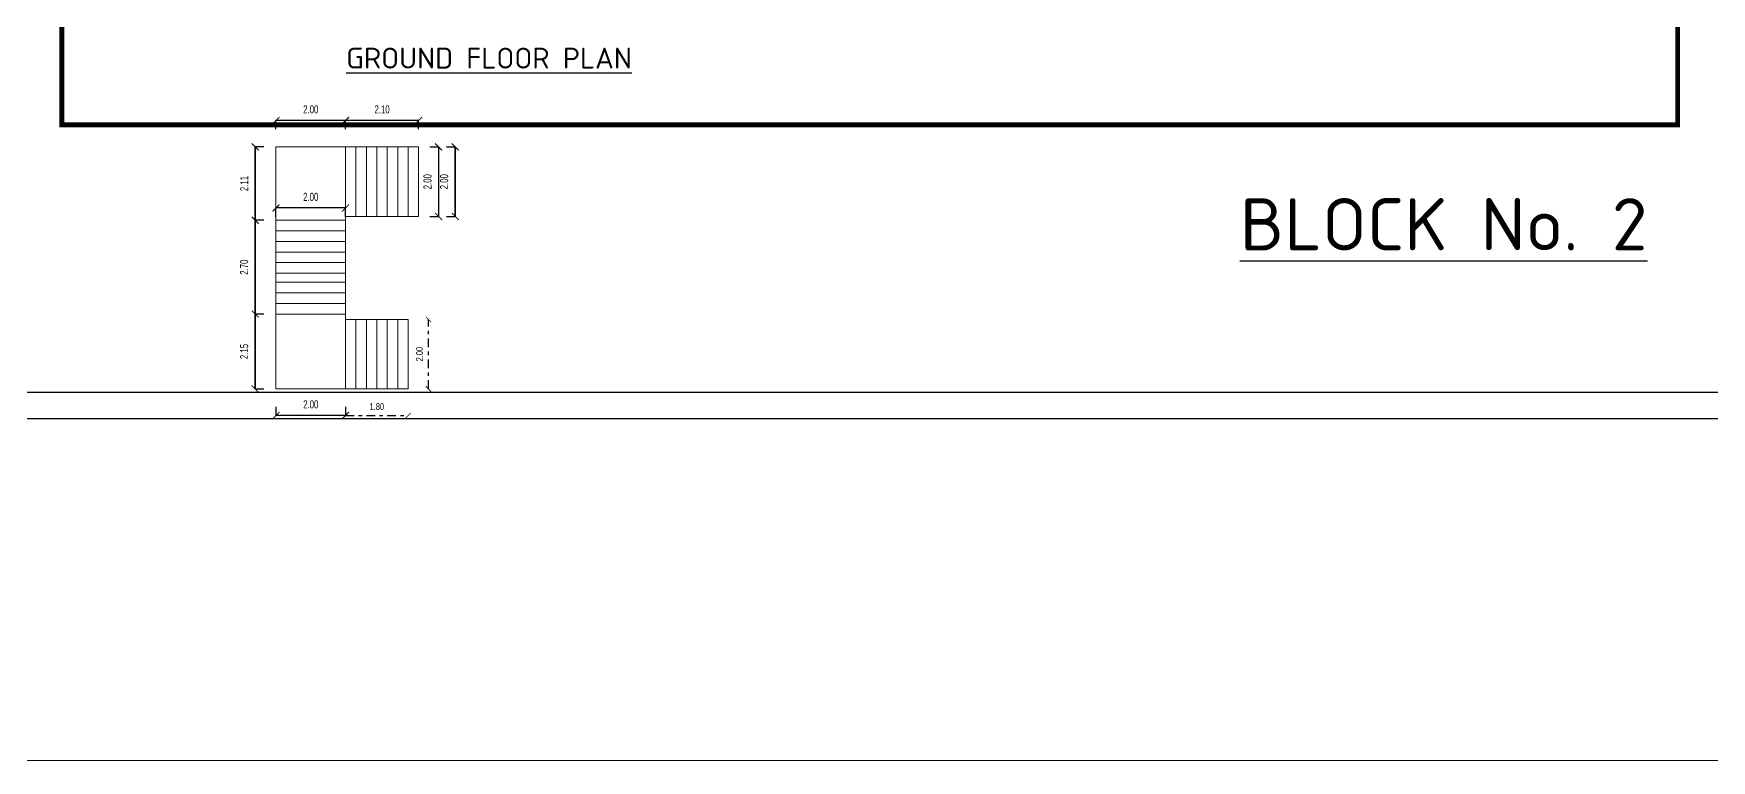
# Model space of a CAD drawing. Header units: metres. Extents: x 33037 to 86814, y -4407 to 25.
# Drawn here: x 86539.6 to 86587.83, y -4230.78 to -4209.88 of the extents above; entities that cross this region are included whole.
import ezdxf

# ---------------------------------------------------------------- set-up
doc = ezdxf.new("R2010")
doc.units = ezdxf.units.M
doc.header["$MEASUREMENT"] = 0
doc.linetypes.add('DASHDOT2', pattern=[0.5, 0.25, -0.125, 0, -0.125])
doc.layers.add('BLK_2_FLR_0_EXIT_WIDTH_STAIR', color=1, linetype='Continuous')
for name, color, linetype, lineweight in [('BLK_2_FLR_0_STAIR_1_FLIGHT_1', 7, 'Continuous', 0), ('BLK_2_FLR_0_STAIR_1_FLIGHT_2', 7, 'Continuous', 0), ('BLK_2_FLR_0_STAIR_1_FLIGHT_3', 7, 'Continuous', 0), ('BLK_2_FLR_0_STAIR_1_LANDING_1', 7, 'Continuous', 0), ('BLK_2_FLR_0_STAIR_1_LANDING_2', 7, 'Continuous', 0), ('LOCATION_PLAN', 7, 'Continuous', 0)]:
    doc.layers.add(name, color=color, linetype=linetype, lineweight=lineweight)
doc.styles.add('DIM 100', font='ARIALN.TTF', dxfattribs={"width": 0.85, "height": 0.23})
doc.styles.add('ISO Proportional', font='isocpeur.ttf')
doc.styles.add('USA TEXT', font='GOTHIC.TTF', dxfattribs={"width": 0.8})
doc.dimstyles.new('1-100-ED', dxfattribs={"dimtxt": 0.2, "dimasz": 0.15, "dimexe": 0.18, "dimexo": 0.0625, "dimgap": 0.15, "dimtad": 1, "dimzin": 0, "dimdsep": 46, "dimtxsty": 'USA TEXT', "dimblk": 'ARCHTICK', "dimcen": 0.1, "dimse1": 1, "dimse2": 1, "dimclrd": 256, "dimclrt": 256, "dimadec": 0, "dimazin": 0, "dimtfac": 1, "dimtofl": 0, "dimtmove": 0, "dimatfit": 3, "dimldrblk": 'ARCHTICK', "dimfxl": 0, "dimtolj": 1, "dimtzin": 0, "dimarcsym": 0})
doc.dimstyles.new('GRID DIM 400', dxfattribs={"dimscale": 0, "dimtxt": 0.8, "dimasz": 0.2, "dimexe": 0, "dimexo": 0, "dimgap": 0.2, "dimtad": 0, "dimlfac": -0.1, "dimzin": 1, "dimdsep": 46, "dimtxsty": 'DIM 100', "dimblk": 'ARCHTICK', "dimcen": 0, "dimclrd": 256, "dimclre": 252, "dimclrt": 4, "dimazin": 0, "dimtfac": 1, "dimtix": 1, "dimtofl": 0, "dimtmove": 2, "dimatfit": 0, "dimfxl": 0, "dimtolj": 1, "dimtzin": 0, "dimarcsym": 0})

# ---------------------------------------------------------------- blocks, each defined once
blk = doc.blocks.new('_ArchTick')
at = {"color": 0, "linetype": 'ByBlock', "const_width": 0.15}
blk.add_lwpolyline([(-0.5, -0.5), (0.5, 0.5)], dxfattribs=at)
blk = doc.blocks.new('*D1808')
at = {"layer": 'BLK_2_FLR_0_STAIR_1_LANDING_2', "color": 252, "linetype": 'Continuous', "lineweight": -2}
for p, q in [((86546.571, -4220.611), (86546.571, -4220.861)), ((86548.571, -4220.611), (86548.571, -4220.861))]:
    blk.add_line(p, q, dxfattribs=at)
at = {"layer": 'BLK_2_FLR_0_STAIR_1_LANDING_2', "color": 2, "linetype": 'Continuous', "lineweight": -2}
blk.add_line((86548.571, -4220.861), (86546.571, -4220.861), dxfattribs=at)
at = {"layer": 'BLK_2_FLR_0_STAIR_1_LANDING_2', "color": 2, "linetype": 'Continuous', "lineweight": -2, "xscale": 0.2, "yscale": 0.2, "zscale": 0.2, "rotation": 180}
blk.add_blockref('_ArchTick', (86546.571, -4220.861), dxfattribs=at)
at = {"layer": 'BLK_2_FLR_0_STAIR_1_LANDING_2', "color": 2, "linetype": 'Continuous', "lineweight": -2, "xscale": 0.2, "yscale": 0.2, "zscale": 0.2}
blk.add_blockref('_ArchTick', (86548.571, -4220.861), dxfattribs=at)
at = {"layer": 'BLK_2_FLR_0_STAIR_1_LANDING_2', "color": 2, "linetype": 'Continuous', "insert": (86547.571, -4220.543), "char_height": 0.23, "attachment_point": 5, "style": 'DIM 100'}
blk.add_mtext('\\A1;2.00', dxfattribs=at)
blk = doc.blocks.new('*D1809')
at = {"layer": 'BLK_2_FLR_0_STAIR_1_LANDING_1', "color": 252, "linetype": 'Continuous', "lineweight": -2}
for p, q in [((86546.225, -4217.946), (86545.975, -4217.946)), ((86546.225, -4220.1), (86545.975, -4220.1))]:
    blk.add_line(p, q, dxfattribs=at)
at = {"layer": 'BLK_2_FLR_0_STAIR_1_LANDING_1', "color": 1, "linetype": 'Continuous', "lineweight": -2}
blk.add_line((86545.975, -4220.1), (86545.975, -4217.946), dxfattribs=at)
at = {"layer": 'BLK_2_FLR_0_STAIR_1_LANDING_1', "color": 1, "linetype": 'Continuous', "lineweight": -2, "xscale": 0.2, "yscale": 0.2, "zscale": 0.2}
for p, rotation in [((86545.975, -4217.946), 90), ((86545.975, -4220.1), 270)]:
    blk.add_blockref('_ArchTick', p, dxfattribs=dict(at, rotation=rotation))
at = {"layer": 'BLK_2_FLR_0_STAIR_1_LANDING_1', "color": 1, "linetype": 'Continuous', "insert": (86545.657, -4219.023), "char_height": 0.23, "attachment_point": 5, "rotation": 90, "style": 'DIM 100'}
blk.add_mtext('\\A1;2.15', dxfattribs=at)
blk = doc.blocks.new('*D1810')
at = {"layer": 'BLK_2_FLR_0_STAIR_1_FLIGHT_2', "color": 252, "linetype": 'Continuous', "lineweight": -2}
for p, q in [((86546.225, -4215.248), (86545.975, -4215.248)), ((86546.225, -4217.946), (86545.975, -4217.946))]:
    blk.add_line(p, q, dxfattribs=at)
at = {"layer": 'BLK_2_FLR_0_STAIR_1_FLIGHT_2', "color": 1, "linetype": 'Continuous', "lineweight": -2}
blk.add_line((86545.975, -4217.946), (86545.975, -4215.248), dxfattribs=at)
at = {"layer": 'BLK_2_FLR_0_STAIR_1_FLIGHT_2', "color": 1, "linetype": 'Continuous', "lineweight": -2, "xscale": 0.2, "yscale": 0.2, "zscale": 0.2}
for p, rotation in [((86545.975, -4215.248), 90), ((86545.975, -4217.946), 270)]:
    blk.add_blockref('_ArchTick', p, dxfattribs=dict(at, rotation=rotation))
at = {"layer": 'BLK_2_FLR_0_STAIR_1_FLIGHT_2', "color": 1, "linetype": 'Continuous', "insert": (86545.657, -4216.597), "char_height": 0.23, "attachment_point": 5, "rotation": 90, "style": 'DIM 100'}
blk.add_mtext('\\A1;2.70', dxfattribs=at)
blk = doc.blocks.new('*D1811')
at = {"layer": 'BLK_2_FLR_0_STAIR_1_LANDING_2', "color": 252, "linetype": 'Continuous', "lineweight": -2}
for p, q in [((86546.225, -4213.14), (86545.975, -4213.14)), ((86546.225, -4215.248), (86545.975, -4215.248))]:
    blk.add_line(p, q, dxfattribs=at)
at = {"layer": 'BLK_2_FLR_0_STAIR_1_LANDING_2', "color": 1, "linetype": 'Continuous', "lineweight": -2}
blk.add_line((86545.975, -4215.248), (86545.975, -4213.14), dxfattribs=at)
at = {"layer": 'BLK_2_FLR_0_STAIR_1_LANDING_2', "color": 1, "linetype": 'Continuous', "lineweight": -2, "xscale": 0.2, "yscale": 0.2, "zscale": 0.2}
for p, rotation in [((86545.975, -4213.14), 90), ((86545.975, -4215.248), 270)]:
    blk.add_blockref('_ArchTick', p, dxfattribs=dict(at, rotation=rotation))
at = {"layer": 'BLK_2_FLR_0_STAIR_1_LANDING_2', "color": 1, "linetype": 'Continuous', "insert": (86545.659, -4214.194), "char_height": 0.23, "attachment_point": 5, "rotation": 90, "style": 'DIM 100'}
blk.add_mtext('\\A1;2.11', dxfattribs=at)
blk = doc.blocks.new('*D1812')
at = {"layer": 'BLK_2_FLR_0_STAIR_1_FLIGHT_3', "color": 252, "linetype": 'Continuous', "lineweight": -2}
for p, q in [((86551.474, -4213.14), (86551.724, -4213.14)), ((86551.474, -4215.14), (86551.724, -4215.14))]:
    blk.add_line(p, q, dxfattribs=at)
at = {"layer": 'BLK_2_FLR_0_STAIR_1_FLIGHT_3', "color": 2, "linetype": 'Continuous', "lineweight": -2}
blk.add_line((86551.724, -4215.14), (86551.724, -4213.14), dxfattribs=at)
at = {"layer": 'BLK_2_FLR_0_STAIR_1_FLIGHT_3', "color": 2, "linetype": 'Continuous', "lineweight": -2, "xscale": 0.2, "yscale": 0.2, "zscale": 0.2}
for p, rotation in [((86551.724, -4213.14), 90), ((86551.724, -4215.14), 270)]:
    blk.add_blockref('_ArchTick', p, dxfattribs=dict(at, rotation=rotation))
at = {"layer": 'BLK_2_FLR_0_STAIR_1_FLIGHT_3', "color": 2, "linetype": 'Continuous', "insert": (86551.406, -4214.14), "char_height": 0.23, "attachment_point": 5, "rotation": 90, "style": 'DIM 100'}
blk.add_mtext('\\A1;2.00', dxfattribs=at)
blk = doc.blocks.new('*D1813')
at = {"layer": 'BLK_2_FLR_0_EXIT_WIDTH_STAIR', "color": 252, "lineweight": -2}
for p, q in [((86550.996, -4213.14), (86551.246, -4213.14)), ((86550.996, -4215.14), (86551.246, -4215.14))]:
    blk.add_line(p, q, dxfattribs=at)
at = {"layer": 'BLK_2_FLR_0_EXIT_WIDTH_STAIR', "color": 1, "lineweight": -2}
blk.add_line((86551.246, -4213.14), (86551.246, -4215.14), dxfattribs=at)
at = {"layer": 'BLK_2_FLR_0_EXIT_WIDTH_STAIR', "color": 1, "lineweight": -2, "xscale": 0.2, "yscale": 0.2, "zscale": 0.2}
for p, rotation in [((86551.246, -4213.14), 90), ((86551.246, -4215.14), 270)]:
    blk.add_blockref('_ArchTick', p, dxfattribs=dict(at, rotation=rotation))
at = {"layer": 'BLK_2_FLR_0_EXIT_WIDTH_STAIR', "color": 1, "insert": (86550.928, -4214.14), "char_height": 0.23, "attachment_point": 5, "rotation": 90, "style": 'DIM 100'}
blk.add_mtext('\\A1;2.00', dxfattribs=at)
blk = doc.blocks.new('*D1814')
at = {"layer": 'BLK_2_FLR_0_STAIR_1_FLIGHT_1', "color": 252, "linetype": 'Continuous', "lineweight": -2}
for p, q in [((86551.474, -4213.14), (86551.724, -4213.14)), ((86551.474, -4215.14), (86551.724, -4215.14))]:
    blk.add_line(p, q, dxfattribs=at)
at = {"layer": 'BLK_2_FLR_0_STAIR_1_FLIGHT_1', "color": 2, "linetype": 'Continuous', "lineweight": -2}
blk.add_line((86551.724, -4213.14), (86551.724, -4215.14), dxfattribs=at)
at = {"layer": 'BLK_2_FLR_0_STAIR_1_FLIGHT_1', "color": 2, "linetype": 'Continuous', "lineweight": -2, "xscale": 0.2, "yscale": 0.2, "zscale": 0.2}
for p, rotation in [((86551.724, -4213.14), 90), ((86551.724, -4215.14), 270)]:
    blk.add_blockref('_ArchTick', p, dxfattribs=dict(at, rotation=rotation))
at = {"layer": 'BLK_2_FLR_0_STAIR_1_FLIGHT_1', "color": 2, "linetype": 'Continuous', "insert": (86551.406, -4214.14), "char_height": 0.23, "attachment_point": 5, "rotation": 90, "style": 'DIM 100'}
blk.add_mtext('\\A1;2.00', dxfattribs=at)
blk = doc.blocks.new('*D1815')
at = {"layer": 'BLK_2_FLR_0_STAIR_1_FLIGHT_1', "color": 252, "linetype": 'Continuous', "lineweight": -2}
for p, q in [((86548.571, -4212.629), (86548.571, -4212.379)), ((86550.671, -4212.629), (86550.671, -4212.379))]:
    blk.add_line(p, q, dxfattribs=at)
at = {"layer": 'BLK_2_FLR_0_STAIR_1_FLIGHT_1', "color": 1, "linetype": 'Continuous', "lineweight": -2}
blk.add_line((86550.671, -4212.379), (86548.571, -4212.379), dxfattribs=at)
at = {"layer": 'BLK_2_FLR_0_STAIR_1_FLIGHT_1', "color": 1, "linetype": 'Continuous', "lineweight": -2, "xscale": 0.2, "yscale": 0.2, "zscale": 0.2, "rotation": 180}
blk.add_blockref('_ArchTick', (86548.571, -4212.379), dxfattribs=at)
at = {"layer": 'BLK_2_FLR_0_STAIR_1_FLIGHT_1', "color": 1, "linetype": 'Continuous', "lineweight": -2, "xscale": 0.2, "yscale": 0.2, "zscale": 0.2}
blk.add_blockref('_ArchTick', (86550.671, -4212.379), dxfattribs=at)
at = {"layer": 'BLK_2_FLR_0_STAIR_1_FLIGHT_1', "color": 1, "linetype": 'Continuous', "insert": (86549.621, -4212.062), "char_height": 0.23, "attachment_point": 5, "style": 'DIM 100'}
blk.add_mtext('\\A1;2.10', dxfattribs=at)
blk = doc.blocks.new('*D1816')
at = {"layer": 'BLK_2_FLR_0_STAIR_1_LANDING_1', "color": 252, "linetype": 'Continuous', "lineweight": -2}
for p, q in [((86546.571, -4212.629), (86546.571, -4212.379)), ((86548.571, -4212.629), (86548.571, -4212.379))]:
    blk.add_line(p, q, dxfattribs=at)
at = {"layer": 'BLK_2_FLR_0_STAIR_1_LANDING_1', "color": 2, "linetype": 'Continuous', "lineweight": -2}
blk.add_line((86548.571, -4212.379), (86546.571, -4212.379), dxfattribs=at)
at = {"layer": 'BLK_2_FLR_0_STAIR_1_LANDING_1', "color": 2, "linetype": 'Continuous', "lineweight": -2, "xscale": 0.2, "yscale": 0.2, "zscale": 0.2, "rotation": 180}
blk.add_blockref('_ArchTick', (86546.571, -4212.379), dxfattribs=at)
at = {"layer": 'BLK_2_FLR_0_STAIR_1_LANDING_1', "color": 2, "linetype": 'Continuous', "lineweight": -2, "xscale": 0.2, "yscale": 0.2, "zscale": 0.2}
blk.add_blockref('_ArchTick', (86548.571, -4212.379), dxfattribs=at)
at = {"layer": 'BLK_2_FLR_0_STAIR_1_LANDING_1', "color": 2, "linetype": 'Continuous', "insert": (86547.571, -4212.062), "char_height": 0.23, "attachment_point": 5, "style": 'DIM 100'}
blk.add_mtext('\\A1;2.00', dxfattribs=at)
blk = doc.blocks.new('*D1817')
at = {"layer": 'BLK_2_FLR_0_STAIR_1_LANDING_1', "color": 252, "linetype": 'Continuous', "lineweight": -2}
for p, q in [((86546.225, -4213.14), (86545.975, -4213.14)), ((86546.225, -4215.248), (86545.975, -4215.248))]:
    blk.add_line(p, q, dxfattribs=at)
at = {"layer": 'BLK_2_FLR_0_STAIR_1_LANDING_1', "color": 1, "linetype": 'Continuous', "lineweight": -2}
blk.add_line((86545.975, -4213.14), (86545.975, -4215.248), dxfattribs=at)
at = {"layer": 'BLK_2_FLR_0_STAIR_1_LANDING_1', "color": 1, "linetype": 'Continuous', "lineweight": -2, "xscale": 0.2, "yscale": 0.2, "zscale": 0.2}
for p, rotation in [((86545.975, -4213.14), 90), ((86545.975, -4215.248), 270)]:
    blk.add_blockref('_ArchTick', p, dxfattribs=dict(at, rotation=rotation))
at = {"layer": 'BLK_2_FLR_0_STAIR_1_LANDING_1', "color": 1, "linetype": 'Continuous', "insert": (86545.659, -4214.194), "char_height": 0.23, "attachment_point": 5, "rotation": 90, "style": 'DIM 100'}
blk.add_mtext('\\A1;2.11', dxfattribs=at)
blk = doc.blocks.new('*D1818')
at = {"layer": 'BLK_2_FLR_0_STAIR_1_FLIGHT_2', "color": 252, "linetype": 'Continuous', "lineweight": -2}
for p, q in [((86546.225, -4215.248), (86545.975, -4215.248)), ((86546.225, -4217.946), (86545.975, -4217.946))]:
    blk.add_line(p, q, dxfattribs=at)
at = {"layer": 'BLK_2_FLR_0_STAIR_1_FLIGHT_2', "color": 1, "linetype": 'Continuous', "lineweight": -2}
blk.add_line((86545.975, -4215.248), (86545.975, -4217.946), dxfattribs=at)
at = {"layer": 'BLK_2_FLR_0_STAIR_1_FLIGHT_2', "color": 1, "linetype": 'Continuous', "lineweight": -2, "xscale": 0.2, "yscale": 0.2, "zscale": 0.2}
for p, rotation in [((86545.975, -4215.248), 90), ((86545.975, -4217.946), 270)]:
    blk.add_blockref('_ArchTick', p, dxfattribs=dict(at, rotation=rotation))
at = {"layer": 'BLK_2_FLR_0_STAIR_1_FLIGHT_2', "color": 1, "linetype": 'Continuous', "insert": (86545.657, -4216.597), "char_height": 0.23, "attachment_point": 5, "rotation": 90, "style": 'DIM 100'}
blk.add_mtext('\\A1;2.70', dxfattribs=at)
blk = doc.blocks.new('*D1819')
at = {"layer": 'BLK_2_FLR_0_STAIR_1_FLIGHT_2', "color": 252, "linetype": 'Continuous', "lineweight": -2}
for p, q in [((86546.571, -4215.145), (86546.571, -4214.895)), ((86548.571, -4215.145), (86548.571, -4214.895))]:
    blk.add_line(p, q, dxfattribs=at)
at = {"layer": 'BLK_2_FLR_0_STAIR_1_FLIGHT_2', "color": 2, "linetype": 'Continuous', "lineweight": -2}
blk.add_line((86548.571, -4214.895), (86546.571, -4214.895), dxfattribs=at)
at = {"layer": 'BLK_2_FLR_0_STAIR_1_FLIGHT_2', "color": 2, "linetype": 'Continuous', "lineweight": -2, "xscale": 0.2, "yscale": 0.2, "zscale": 0.2, "rotation": 180}
blk.add_blockref('_ArchTick', (86546.571, -4214.895), dxfattribs=at)
at = {"layer": 'BLK_2_FLR_0_STAIR_1_FLIGHT_2', "color": 2, "linetype": 'Continuous', "lineweight": -2, "xscale": 0.2, "yscale": 0.2, "zscale": 0.2}
blk.add_blockref('_ArchTick', (86548.571, -4214.895), dxfattribs=at)
at = {"layer": 'BLK_2_FLR_0_STAIR_1_FLIGHT_2', "color": 2, "linetype": 'Continuous', "insert": (86547.571, -4214.577), "char_height": 0.23, "attachment_point": 5, "style": 'DIM 100'}
blk.add_mtext('\\A1;2.00', dxfattribs=at)
blk = doc.blocks.new('*D1820')
at = {"layer": 'BLK_2_FLR_0_STAIR_1_LANDING_2', "color": 252, "linetype": 'Continuous', "lineweight": -2}
for p, q in [((86546.225, -4217.946), (86545.975, -4217.946)), ((86546.225, -4220.1), (86545.975, -4220.1))]:
    blk.add_line(p, q, dxfattribs=at)
at = {"layer": 'BLK_2_FLR_0_STAIR_1_LANDING_2', "color": 1, "linetype": 'Continuous', "lineweight": -2}
blk.add_line((86545.975, -4217.946), (86545.975, -4220.1), dxfattribs=at)
at = {"layer": 'BLK_2_FLR_0_STAIR_1_LANDING_2', "color": 1, "linetype": 'Continuous', "lineweight": -2, "xscale": 0.2, "yscale": 0.2, "zscale": 0.2}
for p, rotation in [((86545.975, -4217.946), 90), ((86545.975, -4220.1), 270)]:
    blk.add_blockref('_ArchTick', p, dxfattribs=dict(at, rotation=rotation))
at = {"layer": 'BLK_2_FLR_0_STAIR_1_LANDING_2', "color": 1, "linetype": 'Continuous', "insert": (86545.657, -4219.023), "char_height": 0.23, "attachment_point": 5, "rotation": 90, "style": 'DIM 100'}
blk.add_mtext('\\A1;2.15', dxfattribs=at)
blk = doc.blocks.new('*D1821')
at = {"layer": 'BLK_2_FLR_0_STAIR_1_FLIGHT_3', "color": 1, "linetype": 'DASHDOT2', "lineweight": -2}
blk.add_line((86548.571, -4220.861), (86550.371, -4220.861), dxfattribs=at)
at = {"layer": 'BLK_2_FLR_0_STAIR_1_FLIGHT_3', "color": 1, "lineweight": -2, "xscale": 0.15, "yscale": 0.15, "zscale": 0.15, "rotation": 180}
blk.add_blockref('_ArchTick', (86548.571, -4220.861), dxfattribs=at)
at = {"layer": 'BLK_2_FLR_0_STAIR_1_FLIGHT_3', "color": 1, "lineweight": -2, "xscale": 0.15, "yscale": 0.15, "zscale": 0.15}
blk.add_blockref('_ArchTick', (86550.371, -4220.861), dxfattribs=at)
at = {"layer": 'BLK_2_FLR_0_STAIR_1_FLIGHT_3', "color": 1, "insert": (86549.471, -4220.606), "char_height": 0.2, "attachment_point": 5, "style": 'USA TEXT'}
blk.add_mtext('\\A1;1.80', dxfattribs=at)
blk = doc.blocks.new('*D1822')
at = {"layer": 'BLK_2_FLR_0_STAIR_1_FLIGHT_3', "color": 2, "linetype": 'DASHDOT2', "lineweight": -2}
blk.add_line((86550.954, -4220.099), (86550.954, -4218.099), dxfattribs=at)
at = {"layer": 'BLK_2_FLR_0_STAIR_1_FLIGHT_3', "color": 2, "lineweight": -2, "xscale": 0.15, "yscale": 0.15, "zscale": 0.15}
for p, rotation in [((86550.954, -4218.099), 90), ((86550.954, -4220.099), 270)]:
    blk.add_blockref('_ArchTick', p, dxfattribs=dict(at, rotation=rotation))
at = {"layer": 'BLK_2_FLR_0_STAIR_1_FLIGHT_3', "color": 2, "insert": (86550.699, -4219.099), "char_height": 0.2, "attachment_point": 5, "rotation": 90, "style": 'USA TEXT'}
blk.add_mtext('\\A1;2.00', dxfattribs=at)

msp = doc.modelspace()

# ---------------------------------------------------------------- linework, layer by layer
for points in [[(86491.95709, -4070.35598), (86805.07732, -4070.35598), (86805.14908, -4220.96068), (86491.95709, -4220.96068)], [(86492.7198, -4071.11869), (86804.31461, -4071.11869), (86804.38637, -4220.19798), (86492.7198, -4220.19798)]]:
    msp.add_lwpolyline(points, close=True)
at = {"const_width": 0.13933}
msp.add_lwpolyline([(86540.41684, -4172.04526), (86586.85538, -4172.04526), (86586.85538, -4212.50459), (86540.41684, -4212.50459)], close=True, dxfattribs=at)
at = {"layer": 'BLK_2_FLR_0_STAIR_1_FLIGHT_1'}
for p, q in [((86548.87088, -4215.13998), (86548.87088, -4213.13998)), ((86549.17088, -4215.13998), (86549.17088, -4213.13998)), ((86549.47088, -4215.13998), (86549.47088, -4213.13998)), ((86549.77088, -4215.13998), (86549.77088, -4213.13998)), ((86550.07088, -4215.13998), (86550.07088, -4213.13998)), ((86550.37088, -4215.13998), (86550.37088, -4213.13998))]:
    msp.add_line(p, q, dxfattribs=at)
msp.add_lwpolyline([(86548.57086, -4213.13998), (86550.67088, -4213.13998), (86550.67088, -4215.13998), (86548.57086, -4215.13998)], close=True, dxfattribs=at)
at = {"layer": 'BLK_2_FLR_0_STAIR_1_FLIGHT_2'}
for p, q in [((86546.57088, -4215.55248), (86548.57088, -4215.55248)), ((86546.57088, -4215.85728), (86548.57088, -4215.85728)), ((86546.57088, -4216.16208), (86548.57088, -4216.16208)), ((86546.57088, -4216.46688), (86548.57088, -4216.46688)), ((86546.57088, -4216.77168), (86548.57088, -4216.77168)), ((86546.57088, -4217.03178), (86548.57088, -4217.03178)), ((86546.57088, -4217.33658), (86548.57088, -4217.33658)), ((86546.57088, -4217.64138), (86548.57088, -4217.64138))]:
    msp.add_line(p, q, dxfattribs=at)
msp.add_lwpolyline([(86546.57088, -4215.24768), (86548.57086, -4215.24768), (86548.57086, -4217.94618), (86546.57088, -4217.94618)], close=True, dxfattribs=at)
at = {"layer": 'BLK_2_FLR_0_STAIR_1_FLIGHT_3'}
for p, q in [((86548.87088, -4218.09942), (86548.87088, -4220.09858)), ((86549.17088, -4218.09942), (86549.17088, -4220.09858)), ((86549.47088, -4218.09942), (86549.47088, -4220.09858)), ((86549.77088, -4218.09942), (86549.77088, -4220.09858)), ((86550.07087, -4218.09942), (86550.07087, -4220.09858))]:
    msp.add_line(p, q, dxfattribs=at)
msp.add_lwpolyline([(86548.57088, -4218.09942), (86550.37087, -4218.09942), (86550.37087, -4220.09858), (86548.57088, -4220.09858)], close=True, dxfattribs=at)
at = {"layer": 'BLK_2_FLR_0_STAIR_1_LANDING_1'}
msp.add_lwpolyline([(86546.57088, -4213.13998), (86548.57086, -4213.13998), (86548.57086, -4215.24768), (86546.57088, -4215.24768)], close=True, dxfattribs=at)
at = {"layer": 'BLK_2_FLR_0_STAIR_1_LANDING_2'}
msp.add_lwpolyline([(86546.57088, -4217.94618), (86548.57088, -4217.94618), (86548.57088, -4220.09858), (86546.57088, -4220.09858)], close=True, dxfattribs=at)
at = {"layer": 'LOCATION_PLAN'}
msp.add_lwpolyline([(86482.86849, -4058.26657), (86813.75348, -4058.26657), (86813.75348, -4230.77853), (86482.86849, -4230.77853)], close=True, dxfattribs=at)

# ---------------------------------------------------------------- texts
at = {"style": 'ISO Proportional'}
for s, height, p in [('%%UGROUND FLOOR PLAN', 0.6, (86548.58973, -4210.88672)), ('%%UBLOCK No. 2', 1.5, (86574.27416, -4216.11344))]:
    msp.add_text(s, height=height, dxfattribs=at).set_placement(p)

# ---------------------------------------------------------------- dimensions: what is measured, and where the dimension line sits
at = {"layer": 'BLK_2_FLR_0_EXIT_WIDTH_STAIR', "color": 1}
dim = msp.add_linear_dim(base=(86551.24569, -4215.13998), p1=(86550.67088, -4213.13998), p2=(86550.67088, -4215.13998), angle=270, dimstyle='GRID DIM 400', override={"dimscale": 1, "dimtxt": 0.23, "dimtad": 1, "dimtoh": 1, "dimclrd": 1, "dimclrt": 1, "dimtmove": 0}, dxfattribs=at)
dim.commit()
dim.dimension.update_dxf_attribs({"geometry": '*D1813', "text_midpoint": (86550.92825, -4214.13998)})
at = {"layer": 'BLK_2_FLR_0_STAIR_1_FLIGHT_1', "color": 1, "linetype": 'Continuous'}
dim = msp.add_linear_dim(base=(86548.57088, -4212.37928), p1=(86550.67088, -4213.13998), p2=(86548.57088, -4213.13998), angle=180, dimstyle='GRID DIM 400', override={"dimscale": 1, "dimtxt": 0.23, "dimtad": 1, "dimtoh": 1, "dimclrd": 1, "dimclrt": 1, "dimtmove": 0}, dxfattribs=at)
dim.commit()
dim.dimension.update_dxf_attribs({"geometry": '*D1815', "text_midpoint": (86549.62088, -4212.06185)})
at = {"layer": 'BLK_2_FLR_0_STAIR_1_FLIGHT_1', "color": 2, "linetype": 'Continuous'}
dim = msp.add_linear_dim(base=(86551.72382, -4215.13998), p1=(86550.67088, -4213.13998), p2=(86550.67088, -4215.13998), angle=270, dimstyle='GRID DIM 400', override={"dimscale": 1, "dimtxt": 0.23, "dimtad": 1, "dimtoh": 1, "dimclrd": 2, "dimclrt": 2, "dimtmove": 0}, dxfattribs=at)
dim.commit()
dim.dimension.update_dxf_attribs({"geometry": '*D1814', "text_midpoint": (86551.40639, -4214.13998)})
at = {"layer": 'BLK_2_FLR_0_STAIR_1_FLIGHT_2', "color": 2, "linetype": 'Continuous'}
dim = msp.add_linear_dim(base=(86546.57088, -4214.89459), p1=(86548.57088, -4215.56998), p2=(86546.57088, -4215.56998), angle=180, dimstyle='GRID DIM 400', override={"dimscale": 1, "dimtxt": 0.23, "dimtad": 1, "dimtoh": 1, "dimclrd": 2, "dimclrt": 2, "dimtmove": 0}, dxfattribs=at)
dim.commit()
dim.dimension.update_dxf_attribs({"geometry": '*D1819', "text_midpoint": (86547.57088, -4214.57716)})
at = {"layer": 'BLK_2_FLR_0_STAIR_1_FLIGHT_2', "color": 1, "linetype": 'Continuous'}
for base, p1, p2, angle, picture in [((86545.97489, -4215.24768), (86546.57088, -4217.94618), (86546.57089, -4215.24768), 90, '*D1810'), ((86545.97489, -4217.94618), (86546.57088, -4215.24768), (86546.57089, -4217.94618), 270, '*D1818')]:
    dim = msp.add_linear_dim(base=base, p1=p1, p2=p2, angle=angle, dimstyle='GRID DIM 400', override={"dimscale": 1, "dimtxt": 0.23, "dimtad": 1, "dimtoh": 1, "dimclrd": 1, "dimclrt": 1, "dimtmove": 0}, dxfattribs=at)
    dim.commit()
    dim.dimension.update_dxf_attribs({"geometry": picture, "text_midpoint": (86545.65746, -4216.59693)})
at = {"layer": 'BLK_2_FLR_0_STAIR_1_FLIGHT_3', "color": 2, "linetype": 'Continuous'}
dim = msp.add_linear_dim(base=(86551.72382, -4213.13998), p1=(86550.37088, -4215.13998), p2=(86550.37088, -4213.13998), angle=90, dimstyle='GRID DIM 400', override={"dimscale": 1, "dimtxt": 0.23, "dimtad": 1, "dimtoh": 1, "dimclrd": 2, "dimclrt": 2, "dimtmove": 0}, dxfattribs=at)
dim.commit()
dim.dimension.update_dxf_attribs({"geometry": '*D1812', "text_midpoint": (86551.40639, -4214.13998)})
at = {"layer": 'BLK_2_FLR_0_STAIR_1_FLIGHT_3', "color": 2}
dim = msp.add_linear_dim(base=(86550.95356, -4218.09942), p1=(86550.37087, -4220.09858), p2=(86550.37087, -4218.09942), angle=90, dimstyle='1-100-ED', override={"dimclrd": 2, "dimclrt": 2, "dimfxl": 2, "dimfxlon": 1, "dimarcsym": 2}, dxfattribs=at)
dim.commit()
dim.dimension.update_dxf_attribs({"geometry": '*D1822', "text_midpoint": (86550.69853, -4219.099)})
at = {"layer": 'BLK_2_FLR_0_STAIR_1_FLIGHT_3', "color": 1}
dim = msp.add_linear_dim(base=(86550.37087, -4220.86068), p1=(86548.57088, -4220.09858), p2=(86550.37087, -4220.09858), dimstyle='1-100-ED', override={"dimclrd": 1, "dimclrt": 1, "dimfxl": 2, "dimfxlon": 1, "dimarcsym": 2}, dxfattribs=at)
dim.commit()
dim.dimension.update_dxf_attribs({"geometry": '*D1821', "text_midpoint": (86549.47088, -4220.60565)})
at = {"layer": 'BLK_2_FLR_0_STAIR_1_LANDING_1', "color": 2, "linetype": 'Continuous'}
dim = msp.add_linear_dim(base=(86546.57091, -4212.37928), p1=(86548.57088, -4213.13998), p2=(86546.57091, -4213.13998), angle=180, dimstyle='GRID DIM 400', override={"dimscale": 1, "dimtxt": 0.23, "dimtad": 1, "dimtoh": 1, "dimclrd": 2, "dimclrt": 2, "dimtmove": 0}, dxfattribs=at)
dim.commit()
dim.dimension.update_dxf_attribs({"geometry": '*D1816', "text_midpoint": (86547.5709, -4212.06185)})
at = {"layer": 'BLK_2_FLR_0_STAIR_1_LANDING_1', "color": 1, "linetype": 'Continuous'}
for base, p1, p2, angle, picture, middle in [((86545.97489, -4215.24768), (86546.57091, -4213.13998), (86546.57088, -4215.24768), 270, '*D1817', (86545.65942, -4214.19383)), ((86545.97489, -4217.94618), (86546.57091, -4220.09998), (86546.57088, -4217.94618), 90, '*D1809', (86545.65746, -4219.02308))]:
    dim = msp.add_linear_dim(base=base, p1=p1, p2=p2, angle=angle, dimstyle='GRID DIM 400', override={"dimscale": 1, "dimtxt": 0.23, "dimtad": 1, "dimtoh": 1, "dimclrd": 1, "dimclrt": 1, "dimtmove": 0}, dxfattribs=at)
    dim.commit()
    dim.dimension.update_dxf_attribs({"geometry": picture, "text_midpoint": middle})
at = {"layer": 'BLK_2_FLR_0_STAIR_1_LANDING_2', "color": 1, "linetype": 'Continuous'}
for base, p1, p2, angle, picture, middle in [((86545.97489, -4213.13998), (86546.57088, -4215.24768), (86546.57089, -4213.13998), 90, '*D1811', (86545.65942, -4214.19383)), ((86545.97489, -4220.09998), (86546.57088, -4217.94618), (86546.57089, -4220.09998), 270, '*D1820', (86545.65746, -4219.02308))]:
    dim = msp.add_linear_dim(base=base, p1=p1, p2=p2, angle=angle, dimstyle='GRID DIM 400', override={"dimscale": 1, "dimtxt": 0.23, "dimtad": 1, "dimtoh": 1, "dimclrd": 1, "dimclrt": 1, "dimtmove": 0}, dxfattribs=at)
    dim.commit()
    dim.dimension.update_dxf_attribs({"geometry": picture, "text_midpoint": middle})
at = {"layer": 'BLK_2_FLR_0_STAIR_1_LANDING_2', "color": 2, "linetype": 'Continuous'}
dim = msp.add_linear_dim(base=(86546.57091, -4220.86068), p1=(86548.57088, -4220.09998), p2=(86546.57091, -4220.09998), angle=180, dimstyle='GRID DIM 400', override={"dimscale": 1, "dimtxt": 0.23, "dimtad": 1, "dimtoh": 1, "dimclrd": 2, "dimclrt": 2, "dimtmove": 0}, dxfattribs=at)
dim.commit()
dim.dimension.update_dxf_attribs({"geometry": '*D1808', "text_midpoint": (86547.5709, -4220.54325)})

doc.saveas('drawing.dxf')
